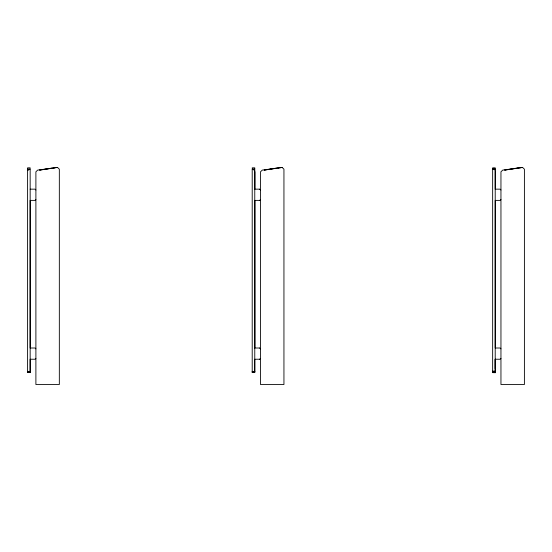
<?xml version="1.0" encoding="UTF-8"?>
<svg xmlns="http://www.w3.org/2000/svg" width="552" height="552" viewBox="0 0 552 552"><rect width="100%" height="100%" fill="white"/><g stroke="black" fill="none" stroke-linecap="round" stroke-linejoin="round"><path stroke-width="0.83" d="M30.16 167.829L27.6 167.829L27.6 372.517L30.16 372.552L30.16 359.235L35.052 359.235L35.901 358.379M259.654 348.008L254.769 348.008L254.769 200.383L259.654 200.383M259.654 189.157L254.769 189.157L254.769 171.789M254.769 348.008L254.769 200.383M254.769 189.157L254.769 171.279M492.653 168.781L494.364 169.719L495.213 169.119L492.653 168.781L492.653 372.628L495.213 372.703L495.213 359.235L500.105 359.235L500.954 358.379M495.213 171.279L495.213 189.157L500.105 189.157L500.954 190.012M495.213 368.736L495.213 359.235M253.913 169.912L254.769 168.974L252.209 168.974L254.769 170.292M35.901 199.534L35.038 200.383L30.16 200.383L30.16 348.008L35.052 348.008L35.901 348.857M259.647 200.383L260.51 199.534M259.647 359.235L260.51 358.379M500.954 199.534L500.091 200.383L495.213 200.383L495.213 348.008L500.105 348.008L500.954 348.857M28.456 169.912L30.16 168.974L27.6 168.974L28.456 169.912L27.6 170.292M51.826 168.312L39.585 170.099L55.648 167.477L57.539 167.477L59.333 169.181L59.333 384.523L35.894 384.523L35.894 171.81L37.688 170.099L57.539 167.477M53.461 168.07L55.09 167.836M276.435 168.312L264.187 170.099L280.25 167.477L282.148 167.477L283.942 169.181L283.942 384.523L260.496 384.523L260.496 171.81L262.29 170.099L282.148 167.477M278.07 168.07L280.513 167.711M520.971 167.711L504.645 170.099L520.708 167.477L522.606 167.477L524.4 169.181L524.4 384.523L500.954 384.523L500.954 171.81L502.748 170.099L522.606 167.477M495.213 372.517L492.653 372.552M494.364 371.593L495.213 371.572L492.653 371.593L493.509 371.593M252.209 167.829L254.769 167.829L254.769 372.517L253.913 372.552L252.209 372.552L252.209 168.781M492.653 167.829L495.213 167.829L495.213 372.703M492.653 169.119L495.213 169.119M30.16 189.157L35.052 189.157L35.901 190.012M259.654 359.235L254.769 359.235L254.769 372.234L252.209 372.234M492.653 371.137L495.213 371.158M27.6 371.399L30.16 371.399M252.209 371.399L254.769 371.399M27.6 371.593L30.16 371.572L30.16 168.781M254.769 371.593L252.209 371.572M27.6 372.234L30.16 372.234M492.653 372.234L495.213 372.234M494.364 169.719L495.213 170.126M259.647 189.157L260.51 190.012M259.647 348.008L260.51 348.857M30.16 371.737L30.16 372.552"/></g></svg>
